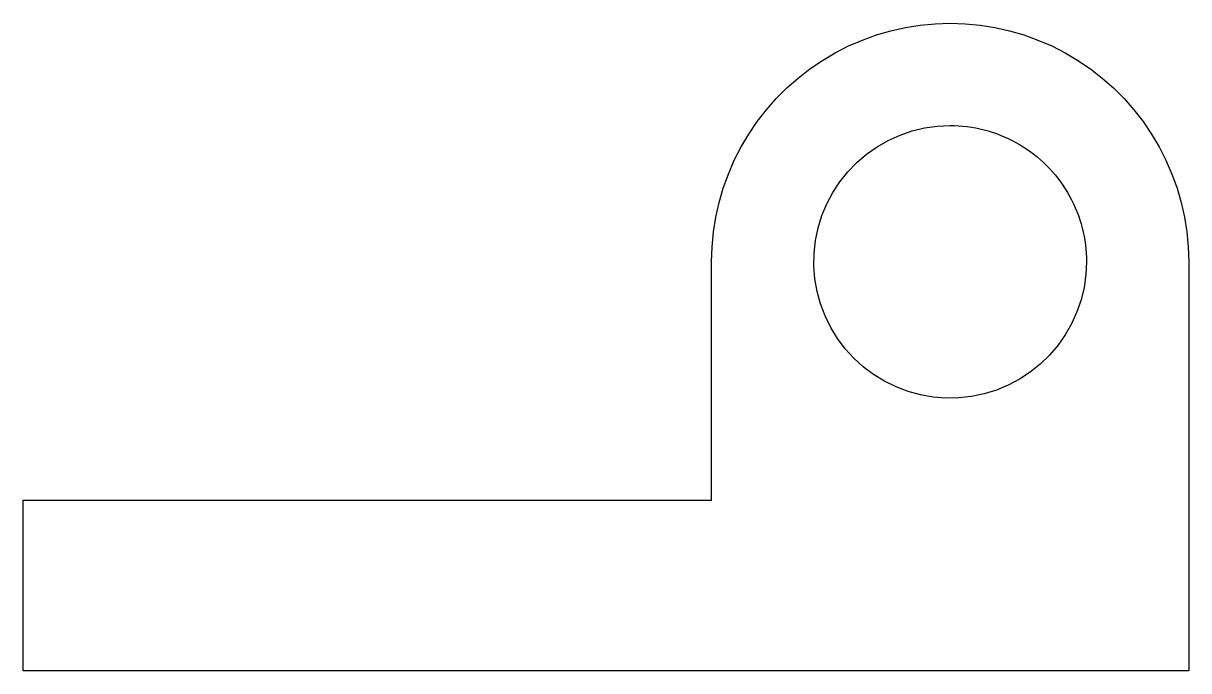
# Model space of a CAD drawing. Header units: metres. Extents: x -29.6 to 4.6, y 0 to 19.
import ezdxf

# ---------------------------------------------------------------- set-up
doc = ezdxf.new("R2010")
doc.units = ezdxf.units.M

msp = doc.modelspace()

# ---------------------------------------------------------------- linework, layer by layer
for points in [[(-9.4, 12), (-9.386, 12.44), (-9.345, 12.877), (-9.276, 13.312), (-9.18, 13.741), (-9.057, 14.163), (-8.908, 14.577), (-8.734, 14.98), (-8.534, 15.372), (-8.31, 15.751), (-8.063, 16.114), (-7.794, 16.462), (-7.503, 16.792), (-7.192, 17.103), (-6.862, 17.394), (-6.514, 17.663), (-6.151, 17.91), (-5.772, 18.134), (-5.38, 18.334), (-4.977, 18.508), (-4.563, 18.657), (-4.141, 18.78), (-3.712, 18.876), (-3.277, 18.945), (-2.84, 18.986), (-2.4, 19), (-1.96, 18.986), (-1.523, 18.945), (-1.088, 18.876), (-0.659, 18.78), (-0.237, 18.657), (0.177, 18.508), (0.58, 18.334), (0.972, 18.134), (1.351, 17.91), (1.714, 17.663), (2.062, 17.394), (2.392, 17.103), (2.703, 16.792), (2.994, 16.462), (3.263, 16.114), (3.51, 15.751), (3.734, 15.372), (3.934, 14.98), (4.108, 14.577), (4.257, 14.163), (4.38, 13.741), (4.476, 13.312), (4.545, 12.877), (4.586, 12.44), (4.6, 12)], [(1.6, 12), (1.582, 11.624), (1.529, 11.25), (1.441, 10.884), (1.319, 10.528), (1.164, 10.184), (0.977, 9.857), (0.761, 9.548), (0.516, 9.262), (0.245, 9), (-0.049, 8.764), (-0.364, 8.557), (-0.697, 8.381), (-1.045, 8.236), (-1.405, 8.126), (-1.774, 8.049), (-2.149, 8.008), (-2.526, 8.002), (-2.901, 8.032), (-3.273, 8.096), (-3.636, 8.196), (-3.989, 8.329), (-4.327, 8.495), (-4.648, 8.692), (-4.95, 8.918), (-5.228, 9.172), (-5.482, 9.45), (-5.708, 9.752), (-5.905, 10.073), (-6.071, 10.411), (-6.204, 10.764), (-6.304, 11.127), (-6.368, 11.499), (-6.398, 11.874), (-6.392, 12.251), (-6.351, 12.626), (-6.274, 12.995), (-6.164, 13.355), (-6.019, 13.703), (-5.843, 14.036), (-5.636, 14.351), (-5.4, 14.645), (-5.138, 14.916), (-4.852, 15.161), (-4.543, 15.377), (-4.216, 15.564), (-3.872, 15.719), (-3.516, 15.841), (-3.15, 15.929), (-2.776, 15.982), (-2.4, 16)], [(-2.4, 16), (-2.274, 15.998), (-2.149, 15.992), (-2.024, 15.982), (-1.899, 15.968), (-1.774, 15.951), (-1.65, 15.929), (-1.527, 15.904), (-1.405, 15.874), (-1.284, 15.841), (-1.164, 15.804), (-1.045, 15.764), (-0.928, 15.719), (-0.811, 15.671), (-0.697, 15.619), (-0.584, 15.564), (-0.473, 15.505), (-0.364, 15.443), (-0.257, 15.377), (-0.152, 15.308), (-0.049, 15.236), (0.052, 15.161), (0.15, 15.082), (0.245, 15), (0.338, 14.916), (0.428, 14.828), (0.516, 14.738), (0.6, 14.645), (0.682, 14.55), (0.761, 14.452), (0.836, 14.351), (0.908, 14.248), (0.977, 14.143), (1.043, 14.036), (1.105, 13.927), (1.164, 13.816), (1.219, 13.703), (1.271, 13.589), (1.319, 13.472), (1.364, 13.355), (1.404, 13.236), (1.441, 13.116), (1.474, 12.995), (1.504, 12.873), (1.529, 12.75), (1.551, 12.626), (1.568, 12.501), (1.582, 12.376), (1.592, 12.251), (1.598, 12.126), (1.6, 12)], [(-9.4, 5), (-9.4, 5.14), (-9.4, 5.28), (-9.4, 5.42), (-9.4, 5.56), (-9.4, 5.7), (-9.4, 5.84), (-9.4, 5.98), (-9.4, 6.12), (-9.4, 6.26), (-9.4, 6.4), (-9.4, 6.54), (-9.4, 6.68), (-9.4, 6.82), (-9.4, 6.96), (-9.4, 7.1), (-9.4, 7.24), (-9.4, 7.38), (-9.4, 7.52), (-9.4, 7.66), (-9.4, 7.8), (-9.4, 7.94), (-9.4, 8.08), (-9.4, 8.22), (-9.4, 8.36), (-9.4, 8.5), (-9.4, 8.64), (-9.4, 8.78), (-9.4, 8.92), (-9.4, 9.06), (-9.4, 9.2), (-9.4, 9.34), (-9.4, 9.48), (-9.4, 9.62), (-9.4, 9.76), (-9.4, 9.9), (-9.4, 10.04), (-9.4, 10.18), (-9.4, 10.32), (-9.4, 10.46), (-9.4, 10.6), (-9.4, 10.74), (-9.4, 10.88), (-9.4, 11.02), (-9.4, 11.16), (-9.4, 11.3), (-9.4, 11.44), (-9.4, 11.58), (-9.4, 11.72), (-9.4, 11.86), (-9.4, 12)], [(-9.4, 5), (-9.4, 5.14), (-9.4, 5.28), (-9.4, 5.42), (-9.4, 5.56), (-9.4, 5.7), (-9.4, 5.84), (-9.4, 5.98), (-9.4, 6.12), (-9.4, 6.26), (-9.4, 6.4), (-9.4, 6.54), (-9.4, 6.68), (-9.4, 6.82), (-9.4, 6.96), (-9.4, 7.1), (-9.4, 7.24), (-9.4, 7.38), (-9.4, 7.52), (-9.4, 7.66), (-9.4, 7.8), (-9.4, 7.94), (-9.4, 8.08), (-9.4, 8.22), (-9.4, 8.36), (-9.4, 8.5), (-9.4, 8.64), (-9.4, 8.78), (-9.4, 8.92), (-9.4, 9.06), (-9.4, 9.2), (-9.4, 9.34), (-9.4, 9.48), (-9.4, 9.62), (-9.4, 9.76), (-9.4, 9.9), (-9.4, 10.04), (-9.4, 10.18), (-9.4, 10.32), (-9.4, 10.46), (-9.4, 10.6), (-9.4, 10.74), (-9.4, 10.88), (-9.4, 11.02), (-9.4, 11.16), (-9.4, 11.3), (-9.4, 11.44), (-9.4, 11.58), (-9.4, 11.72), (-9.4, 11.86), (-9.4, 12)], [(4.6, 12), (4.6, 11.76), (4.6, 11.52), (4.6, 11.28), (4.6, 11.04), (4.6, 10.8), (4.6, 10.56), (4.6, 10.32), (4.6, 10.08), (4.6, 9.84), (4.6, 9.6), (4.6, 9.36), (4.6, 9.12), (4.6, 8.88), (4.6, 8.64), (4.6, 8.4), (4.6, 8.16), (4.6, 7.92), (4.6, 7.68), (4.6, 7.44), (4.6, 7.2), (4.6, 6.96), (4.6, 6.72), (4.6, 6.48), (4.6, 6.24), (4.6, 6), (4.6, 5.76), (4.6, 5.52), (4.6, 5.28), (4.6, 5.04), (4.6, 4.8), (4.6, 4.56), (4.6, 4.32), (4.6, 4.08), (4.6, 3.84), (4.6, 3.6), (4.6, 3.36), (4.6, 3.12), (4.6, 2.88), (4.6, 2.64), (4.6, 2.4), (4.6, 2.16), (4.6, 1.92), (4.6, 1.68), (4.6, 1.44), (4.6, 1.2), (4.6, 0.96), (4.6, 0.72), (4.6, 0.48), (4.6, 0.24), (4.6, 0)], [(-29.6, 0), (-29.6, 0.1), (-29.6, 0.2), (-29.6, 0.3), (-29.6, 0.4), (-29.6, 0.5), (-29.6, 0.6), (-29.6, 0.7), (-29.6, 0.8), (-29.6, 0.9), (-29.6, 1), (-29.6, 1.1), (-29.6, 1.2), (-29.6, 1.3), (-29.6, 1.4), (-29.6, 1.5), (-29.6, 1.6), (-29.6, 1.7), (-29.6, 1.8), (-29.6, 1.9), (-29.6, 2), (-29.6, 2.1), (-29.6, 2.2), (-29.6, 2.3), (-29.6, 2.4), (-29.6, 2.5), (-29.6, 2.6), (-29.6, 2.7), (-29.6, 2.8), (-29.6, 2.9), (-29.6, 3), (-29.6, 3.1), (-29.6, 3.2), (-29.6, 3.3), (-29.6, 3.4), (-29.6, 3.5), (-29.6, 3.6), (-29.6, 3.7), (-29.6, 3.8), (-29.6, 3.9), (-29.6, 4), (-29.6, 4.1), (-29.6, 4.2), (-29.6, 4.3), (-29.6, 4.4), (-29.6, 4.5), (-29.6, 4.6), (-29.6, 4.7), (-29.6, 4.8), (-29.6, 4.9), (-29.6, 5)], [(-29.6, 5), (-29.196, 5), (-28.792, 5), (-28.388, 5), (-27.984, 5), (-27.58, 5), (-27.176, 5), (-26.772, 5), (-26.368, 5), (-25.964, 5), (-25.56, 5), (-25.156, 5), (-24.752, 5), (-24.348, 5), (-23.944, 5), (-23.54, 5), (-23.136, 5), (-22.732, 5), (-22.328, 5), (-21.924, 5), (-21.52, 5), (-21.116, 5), (-20.712, 5), (-20.308, 5), (-19.904, 5), (-19.5, 5), (-19.096, 5), (-18.692, 5), (-18.288, 5), (-17.884, 5), (-17.48, 5), (-17.076, 5), (-16.672, 5), (-16.268, 5), (-15.864, 5), (-15.46, 5), (-15.056, 5), (-14.652, 5), (-14.248, 5), (-13.844, 5), (-13.44, 5), (-13.036, 5), (-12.632, 5), (-12.228, 5), (-11.824, 5), (-11.42, 5), (-11.016, 5), (-10.612, 5), (-10.208, 5), (-9.804, 5), (-9.4, 5)], [(-20, 5), (-19.788, 5), (-19.576, 5), (-19.364, 5), (-19.152, 5), (-18.94, 5), (-18.728, 5), (-18.516, 5), (-18.304, 5), (-18.092, 5), (-17.88, 5), (-17.668, 5), (-17.456, 5), (-17.244, 5), (-17.032, 5), (-16.82, 5), (-16.608, 5), (-16.396, 5), (-16.184, 5), (-15.972, 5), (-15.76, 5), (-15.548, 5), (-15.336, 5), (-15.124, 5), (-14.912, 5), (-14.7, 5), (-14.488, 5), (-14.276, 5), (-14.064, 5), (-13.852, 5), (-13.64, 5), (-13.428, 5), (-13.216, 5), (-13.004, 5), (-12.792, 5), (-12.58, 5), (-12.368, 5), (-12.156, 5), (-11.944, 5), (-11.732, 5), (-11.52, 5), (-11.308, 5), (-11.096, 5), (-10.884, 5), (-10.672, 5), (-10.46, 5), (-10.248, 5), (-10.036, 5), (-9.824, 5), (-9.612, 5), (-9.4, 5)], [(4.6, 0), (3.916, 0), (3.232, 0), (2.548, 0), (1.864, 0), (1.18, 0), (0.496, 0), (-0.188, 0), (-0.872, 0), (-1.556, 0), (-2.24, 0), (-2.924, 0), (-3.608, 0), (-4.292, 0), (-4.976, 0), (-5.66, 0), (-6.344, 0), (-7.028, 0), (-7.712, 0), (-8.396, 0), (-9.08, 0), (-9.764, 0), (-10.448, 0), (-11.132, 0), (-11.816, 0), (-12.5, 0), (-13.184, 0), (-13.868, 0), (-14.552, 0), (-15.236, 0), (-15.92, 0), (-16.604, 0), (-17.288, 0), (-17.972, 0), (-18.656, 0), (-19.34, 0), (-20.024, 0), (-20.708, 0), (-21.392, 0), (-22.076, 0), (-22.76, 0), (-23.444, 0), (-24.128, 0), (-24.812, 0), (-25.496, 0), (-26.18, 0), (-26.864, 0), (-27.548, 0), (-28.232, 0), (-28.916, 0), (-29.6, 0)]]:
    msp.add_lwpolyline(points)

doc.saveas('drawing.dxf')
